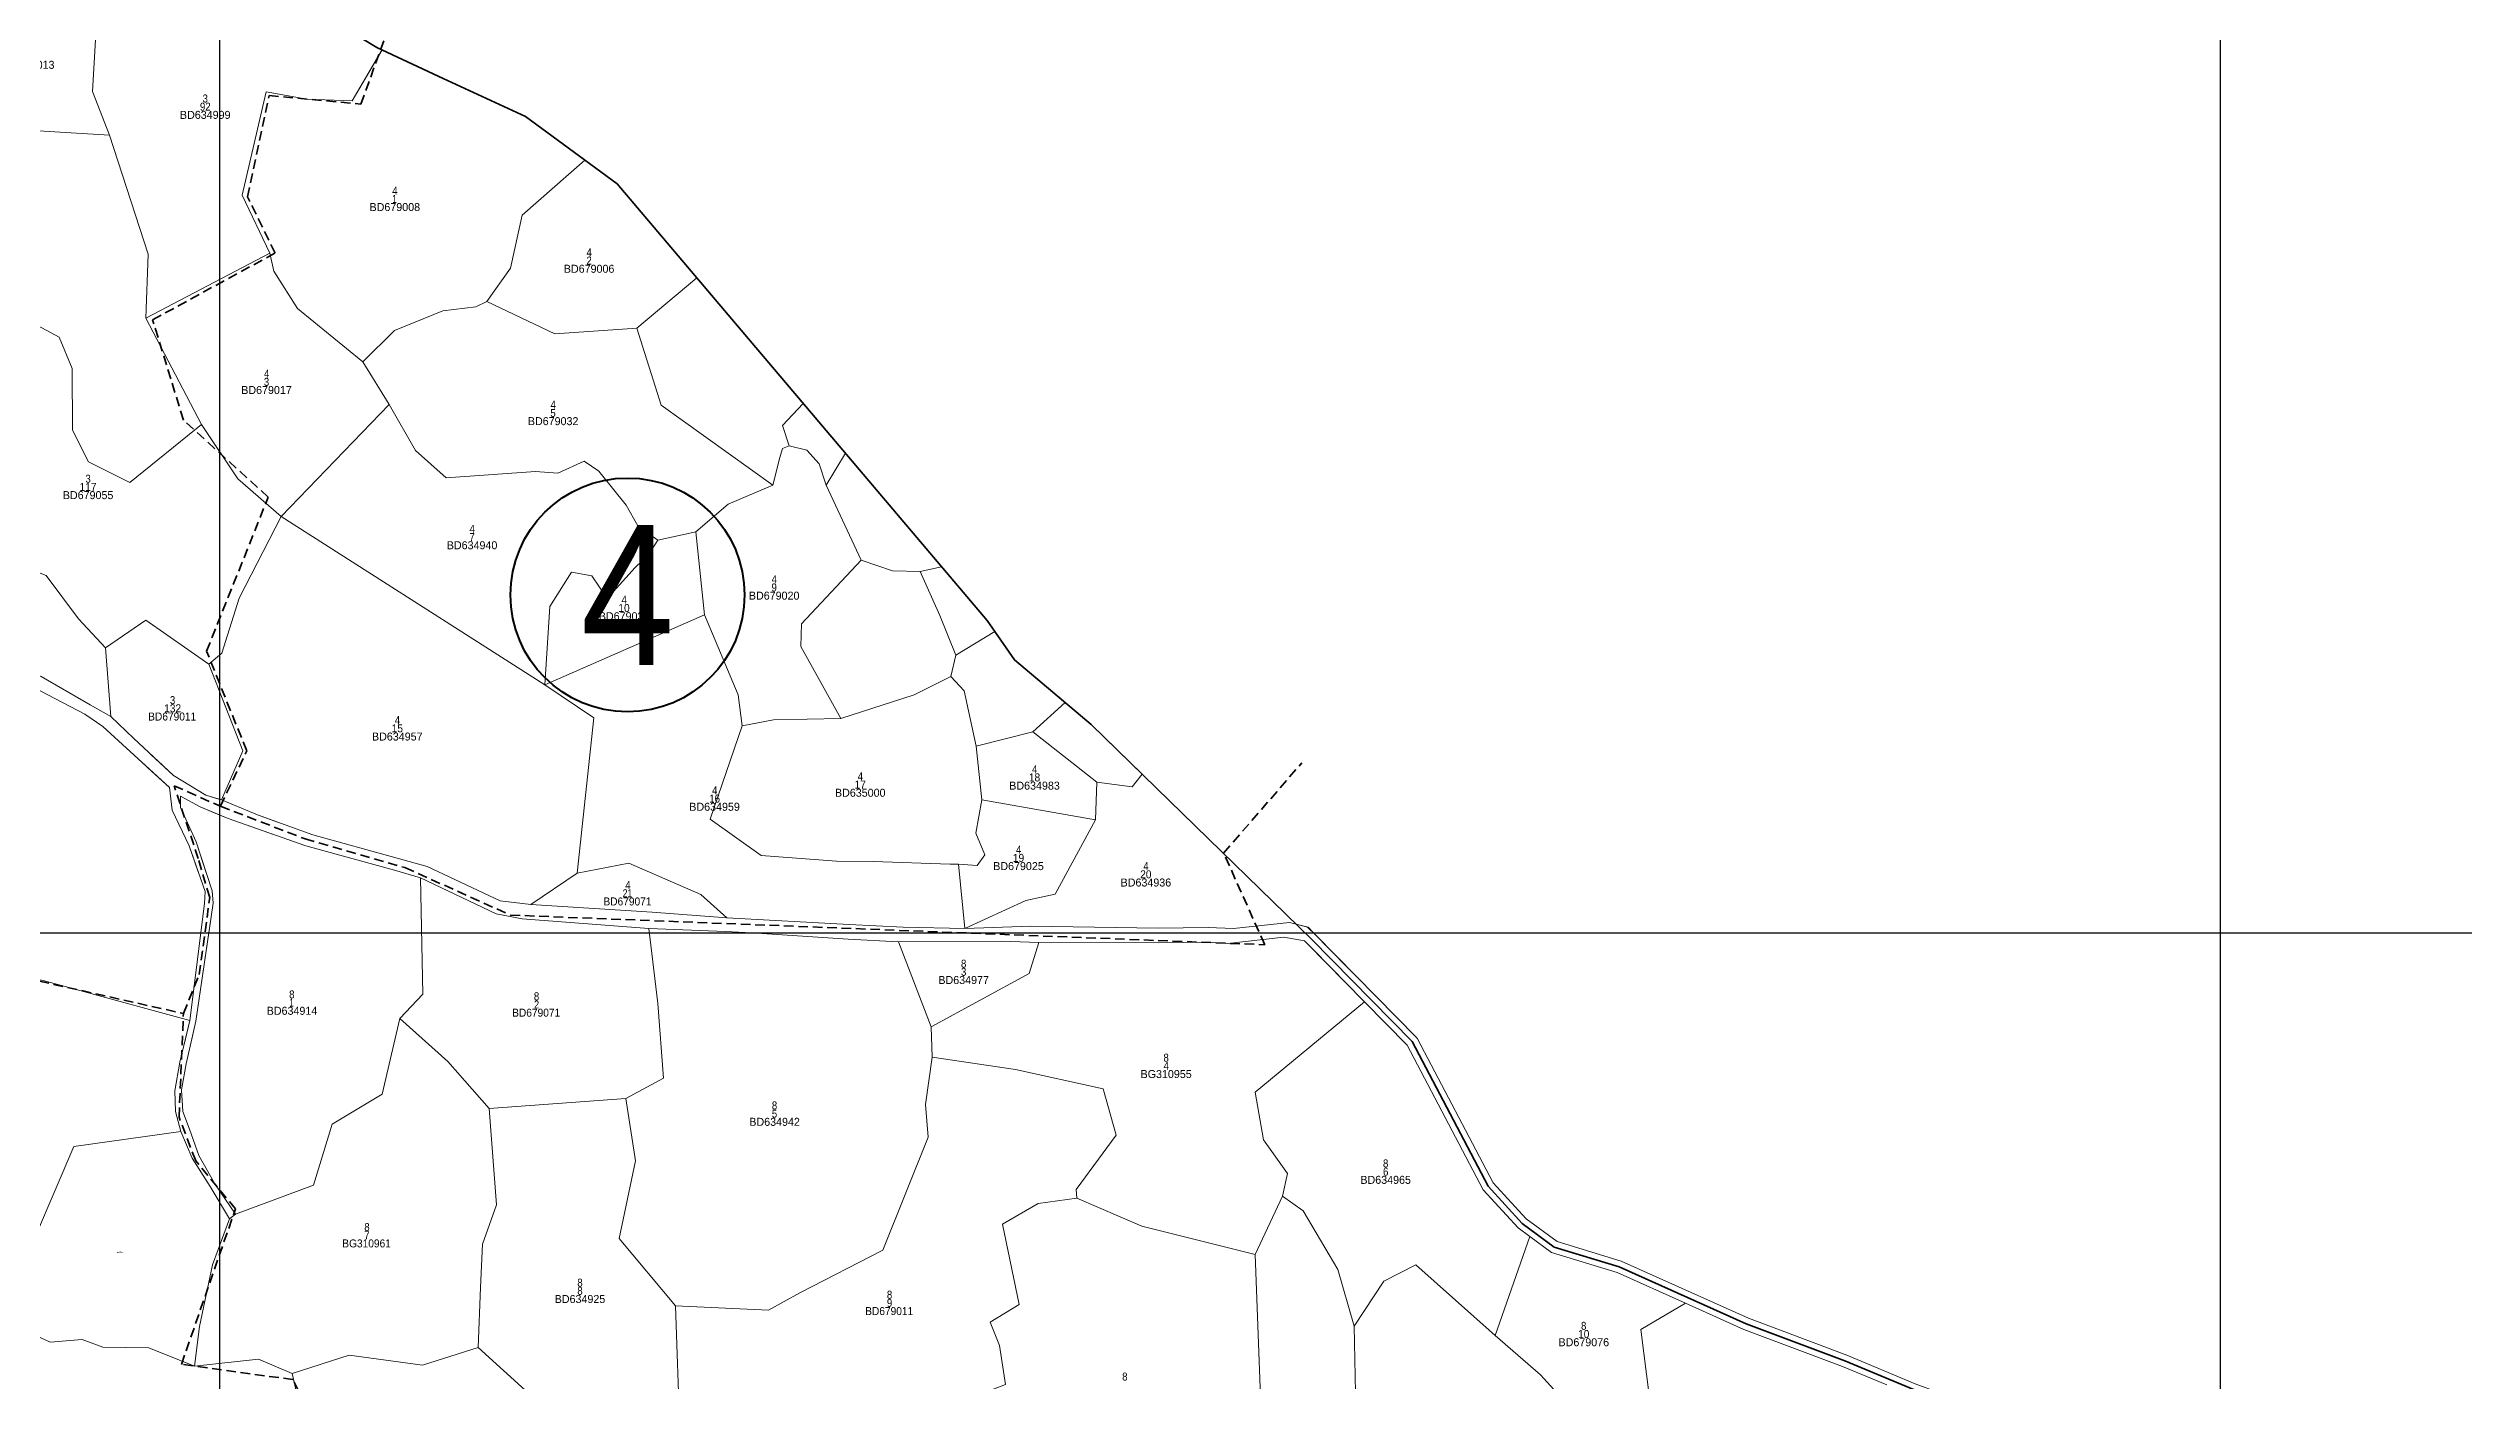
# Model space of a CAD drawing. Header units: metres. Extents: x 547915 to 556085, y 1814738 to 1822008.
# Drawn here: x 550914 to 552122, y 1819776 to 1820442 of the extents above; entities that cross this region are included whole.
import ezdxf
from ezdxf.enums import TextEntityAlignment as Align

# ---------------------------------------------------------------- set-up
doc = ezdxf.new("R2010")
doc.units = ezdxf.units.M
doc.header["$LTSCALE"] = 1.6
doc.linetypes.add('MEDIUM_DASHED', pattern=[4.5, 3, -1.5])
for name, color, linetype, lineweight in [('10', 7, 'Continuous', 13), ('23', 7, 'Continuous', 13), ('34', 7, 'MEDIUM_DASHED', 35), ('46', 7, 'Continuous', 35), ('54', 7, 'Continuous', 25)]:
    doc.layers.add(name, color=color, linetype=linetype, lineweight=lineweight)
doc.layers.add('20', color=7, linetype='Continuous')

msp = doc.modelspace()

# ---------------------------------------------------------------- linework, layer by layer
at = {"layer": '10'}
for p, q in [((551198.66, 1820374.64), (551182.53, 1820386.51)), ((551238.44, 1820327.65), (551198.66, 1820374.64)), ((551208.46, 1820302.46), (551238.44, 1820327.65)), ((550990.87, 1820254.38), (550962.98, 1820307.51)), ((551312.72, 1820239.92), (551303.15, 1820223.97)), ((551360.81, 1820183.12), (551312.72, 1820239.92)), ((551303.15, 1820223.97), (551320.62, 1820186.41)), ((551030.76, 1820208.27), (551162.48, 1820124.04)), ((551218.93, 1820196.48), (551237.89, 1820200.64)), ((551242.27, 1820159.05), (551237.89, 1820200.64)), ((551360.81, 1820183.12), (551350.14, 1820180.79)), ((550942.95, 1820142.67), (550945.51, 1820108.33)), ((551367.92, 1820138.89), (551387.4, 1820150.74)), ((551422.51, 1820115.36), (551406.39, 1820100.67)), ((551406.39, 1820100.67), (551378.08, 1820093.48)), ((551380.98, 1820066.52), (551378.08, 1820093.48)), ((551406.39, 1820100.67), (551438.41, 1820075.49)), ((551372.48, 1820002.21), (551369.31, 1820034.46)), ((551155.47, 1820014.31), (551178.66, 1820029.91)), ((551202.91, 1819917.27), (551134.73, 1819912.26)), ((551654.75, 1819848.22), (551637.43, 1819798.71)), ((551227.85, 1819813.53), (551230.82, 1819725.22))]:
    msp.add_line(p, q, dxfattribs=at)
for points in [[(550944.89, 1820398.99), (550936.43, 1820420.91), (550939.1, 1820467.01), (550944.97, 1820479.17)], [(551081.05, 1820441.45), (551049.43, 1820460.47), (551019.51, 1820476.63), (550997.44, 1820483.4), (550982.38, 1820481.82), (550962.79, 1820479.19), (550944.97, 1820479.17)], [(550962.98, 1820307.51), (551025, 1820340), (551011.16, 1820368.95), (551023.14, 1820420.67), (551043.48, 1820417), (551066.2, 1820416.25), (551081.05, 1820441.45)], [(551081.2, 1820441.69), (551066.2, 1820416.25), (551043.48, 1820417), (551023.14, 1820420.67), (551011.16, 1820368.95), (551025, 1820340)], [(551182.53, 1820386.51), (551152.76, 1820408.42), (551111.6, 1820427.29), (551081.2, 1820441.69)], [(550861.07, 1820401.9), (550895.52, 1820402), (550944.89, 1820398.99)], [(550962.98, 1820307.51), (550964.22, 1820339.44), (550944.89, 1820398.99)], [(551133.47, 1820315.89), (551145.35, 1820332.49), (551151.16, 1820359.02), (551182.53, 1820386.51)], [(550990.87, 1820254.38), (550954.98, 1820225.38), (550934.39, 1820235.6), (550926.47, 1820251.42), (550926.2, 1820282.37), (550919.74, 1820298), (550891.53, 1820313.2), (550859.32, 1820332.45)], [(551030.76, 1820208.27), (551009.1, 1820227.19), (550990.87, 1820254.38), (550962.98, 1820307.51), (551025, 1820340)], [(551025, 1820340), (551027, 1820331), (551038.79, 1820312.27), (551071.47, 1820285.6)], [(551071.47, 1820285.6), (551087.33, 1820301.25), (551111.57, 1820311.19), (551127.97, 1820313.14), (551133.47, 1820315.89)], [(551208.46, 1820302.46), (551167.49, 1820299.61), (551133.47, 1820315.89)], [(551208.46, 1820302.46), (551220.7, 1820264.04), (551276.44, 1820223.99)], [(551071.47, 1820285.6), (551084.72, 1820264.37), (551030.76, 1820208.27)], [(551084.72, 1820264.37), (551097.9, 1820241.25), (551113.16, 1820227.61), (551157.86, 1820230.85), (551169.03, 1820229.93), (551182.09, 1820235.99), (551189.47, 1820231.01), (551203.21, 1820214.05), (551209.01, 1820203.65), (551218.93, 1820196.48)], [(551284.57, 1820243.68), (551281.26, 1820253.83), (551291.63, 1820264.83)], [(550990.87, 1820254.38), (551009.1, 1820227.19), (551030.76, 1820208.27), (551009.78, 1820167.44), (551001.12, 1820139.9), (550994.54, 1820134.38)], [(551276.44, 1820223.99), (551280.02, 1820237.86), (551281.31, 1820242.31), (551284.57, 1820243.68)], [(551303.15, 1820223.97), (551299.56, 1820234.67), (551293.46, 1820241.54), (551284.57, 1820243.68)], [(551237.89, 1820200.64), (551254.14, 1820214.48), (551276.44, 1820223.99)], [(551030.76, 1820208.27), (551009.78, 1820167.44), (551001.12, 1820139.9), (550994.54, 1820134.38), (551011.6, 1820091.08), (551000.81, 1820066.57)], [(551162.48, 1820124.04), (551164.91, 1820163.37), (551175.73, 1820180.48), (551185.95, 1820178.67), (551193.65, 1820167.37), (551207.71, 1820182.76), (551214.13, 1820188.98), (551218.93, 1820196.48)], [(550895.19, 1820185.81), (550913.18, 1820178.79), (550929.46, 1820157.16), (550942.95, 1820142.67)], [(551310.35, 1820107.21), (551290.47, 1820143.34), (551290.71, 1820154.7), (551320.62, 1820186.41)], [(551320.62, 1820186.41), (551336.29, 1820181.19), (551350.14, 1820180.79)], [(551350.14, 1820180.79), (551359.87, 1820158.77), (551367.92, 1820138.89), (551365.46, 1820128.22)], [(551387.4, 1820150.74), (551383.51, 1820156.31), (551360.81, 1820183.12)], [(550942.95, 1820142.67), (550963.1, 1820156.45), (550994.54, 1820134.38)], [(551261.19, 1820103.64), (551259.11, 1820119.13), (551242.27, 1820159.05), (551162.48, 1820124.04)], [(551422.51, 1820115.36), (551397.2, 1820136.69), (551387.4, 1820150.74)], [(551000.81, 1820066.57), (551011.6, 1820091.08), (550994.54, 1820134.38)], [(551365.46, 1820128.22), (551347.11, 1820119.15), (551310.35, 1820107.21)], [(551378.08, 1820093.48), (551372.14, 1820121.1), (551365.46, 1820128.22)], [(551178.66, 1820029.91), (551186.96, 1820107.63), (551162.48, 1820124.04)], [(551461.1, 1820079.46), (551435.58, 1820104.34), (551422.51, 1820115.36)], [(551369.31, 1820034.46), (551365.05, 1820034.47), (551326.57, 1820035.8), (551308.32, 1820035.92), (551270.55, 1820038.82), (551245.17, 1820056.86), (551261.19, 1820103.64)], [(551261.19, 1820103.64), (551276.74, 1820106.56), (551310.35, 1820107.21)], [(551438.41, 1820075.49), (551456.05, 1820073.16), (551461.1, 1820079.46)], [(551372.48, 1820002.21), (551402.95, 1820016.24), (551417.55, 1820019.43), (551437.73, 1820056.61), (551438.41, 1820075.49)], [(551369.31, 1820034.46), (551378.64, 1820033.69), (551382.34, 1820039.09), (551377.84, 1820050.01), (551380.98, 1820066.52), (551437.73, 1820056.61)], [(551178.66, 1820029.91), (551204.49, 1820034.96), (551240.43, 1820019.21), (551253.49, 1820007.6)], [(551100.37, 1820027.54), (551101.44, 1819969.46), (551089.97, 1819957.32)], [(550797.42, 1820004.77), (550828.3, 1819992.45), (550849.64, 1819987.68), (550911.67, 1819976.22), (550984.98, 1819956.18)], [(551214.49, 1820002.28), (551218.93, 1819964.68), (551221.84, 1819927.38), (551202.91, 1819917.27)], [(551227.85, 1819813.53), (551274.27, 1819811.43), (551289.93, 1819819.96), (551331.48, 1819841.32), (551354.11, 1819897.92), (551352.67, 1819914.25), (551356.09, 1819937.92), (551355.62, 1819953.12), (551339.17, 1819995.64)], [(551355.62, 1819953.12), (551404.48, 1819979.74), (551409.32, 1819995.31)], [(550828.3, 1819992.45), (550849.64, 1819987.68), (550911.67, 1819976.22), (550984.98, 1819956.18)], [(551531.19, 1819868.44), (551533.76, 1819879.79), (551521.72, 1819896.53), (551517.59, 1819920.33), (551572.13, 1819965.65)], [(551089.97, 1819957.32), (551081.2, 1819919.39), (551056.2, 1819904.39), (551046.88, 1819873.83), (551007.87, 1819859.39)], [(551089.97, 1819957.32), (551114.07, 1819935.74), (551134.73, 1819912.26)], [(551428.32, 1819867.44), (551427.97, 1819871.73), (551448.12, 1819898.84), (551441.54, 1819922.05), (551397.67, 1819931.67), (551356.09, 1819937.92)], [(551134.73, 1819912.26), (551138.25, 1819864.02), (551131.39, 1819844.39), (551130.36, 1819822.78), (551129.15, 1819792.67)], [(551202.91, 1819917.27), (551207.79, 1819886.06), (551199.62, 1819847.2), (551227.85, 1819813.53)], [(550870.77, 1819815.91), (550898.5, 1819826.62), (550927.04, 1819893.22), (550980.62, 1819900.7)], [(551428.32, 1819867.44), (551409.06, 1819864.64), (551391.3, 1819854.38), (551399.49, 1819814.19), (551385.07, 1819805.37), (551389.69, 1819793.71), (551392.71, 1819774.23), (551373.59, 1819766.78), (551367.92, 1819760.17), (551370.39, 1819745.24)], [(551428.32, 1819867.44), (551460.89, 1819853.38), (551517.59, 1819839.17), (551531.19, 1819868.44)], [(551531.19, 1819868.44), (551541.47, 1819861.01), (551558.76, 1819831.76), (551567.02, 1819803.41)], [(550987.37, 1819783.4), (550989.9, 1819803.23), (550996.43, 1819834.05), (551004.8, 1819856.98)], [(551036.16, 1819779.63), (551019.45, 1819786.92), (550987.37, 1819783.4), (550989.9, 1819803.23), (550996.43, 1819834.05), (551004.8, 1819856.98)], [(551517.59, 1819839.17), (551521.62, 1819728.25), (551497.83, 1819681.57)], [(551637.43, 1819798.71), (551597.83, 1819834.08), (551581.8, 1819825.88), (551567.02, 1819803.41)], [(550987.37, 1819783.4), (550964.56, 1819792.6), (550941.48, 1819792.91), (550931.2, 1819796.63), (550915.21, 1819795.3), (550870.77, 1819815.91)], [(551732.58, 1819814.84), (551710.27, 1819801.68), (551714.55, 1819767.47), (551702.17, 1819746)], [(551589.12, 1819686.97), (551578.65, 1819719.6), (551567.61, 1819769.98), (551567.02, 1819803.41)], [(551129.15, 1819792.67), (551101.42, 1819783.89), (551064.64, 1819788.87), (551036.16, 1819779.63)], [(551129.15, 1819792.67), (551154.44, 1819769.74), (551192.55, 1819742.27), (551179.32, 1819714.07)], [(551637.43, 1819798.71), (551660.14, 1819779.08), (551677, 1819760.5), (551702.17, 1819746)], [(550987.37, 1819783.4), (551019.45, 1819786.92), (551036.16, 1819779.63), (551040.1, 1819762.87), (551070.76, 1819707.81), (551102.59, 1819689.3), (551076.46, 1819670.75), (551057.55, 1819665.27), (551058.65, 1819649.48), (551075.12, 1819640.7), (551079.86, 1819631.38), (551077.02, 1819619.42), (551059.22, 1819610.99), (551051.61, 1819608.56), (551012.5, 1819589.55), (550998.91, 1819593.4), (550964.49, 1819585.33), (550954.15, 1819590.58)], [(551036.16, 1819779.63), (551040.1, 1819762.87), (551070.76, 1819707.81), (551102.59, 1819689.3)]]:
    msp.add_lwpolyline(points, dxfattribs=at)
at = {"layer": '23'}
for p, q in [((551000.81, 1820066.57), (551018.92, 1820059.02)), ((551015.48, 1820053.2), (551026.81, 1820049.21)), ((550990.5, 1820000), (550984.98, 1819956.18)), ((550987.98, 1819955.96), (550994.47, 1820000)), ((550984.98, 1819956.18), (550982.16, 1819944.26)), ((550985.33, 1819943.99), (550987.98, 1819955.96)), ((551004.8, 1819856.98), (551007.87, 1819859.39))]:
    msp.add_line(p, q, dxfattribs=at)
for points in [[(550837.99, 1820173.84), (550854.66, 1820160.72), (550866.51, 1820152.85), (550910.74, 1820128.29), (550935.29, 1820114.09), (550945.51, 1820108.33)], [(550863.04, 1820147.18), (550906.78, 1820123.02), (550932.55, 1820109.47), (550941.53, 1820103.24), (550974.81, 1820072.73), (550976.23, 1820061.45), (550984.7, 1820043.59), (550992.74, 1820020.72), (550992.36, 1820014.76), (550990.5, 1820000), (550984.98, 1819956.18)], [(550945.51, 1820108.33), (550957, 1820097.27), (550976.84, 1820078.85), (550993.06, 1820068.87), (551000, 1820066.81), (551000.81, 1820066.57)], [(550960.82, 1820085.56), (550974.81, 1820072.73), (550976.23, 1820061.45), (550984.7, 1820043.59), (550992.74, 1820020.72), (550992.36, 1820014.76), (550984.98, 1819956.18)], [(550964.04, 1820082.6), (550974.81, 1820072.73), (550976.23, 1820061.45), (550984.7, 1820043.59), (550989.28, 1820030.56)], [(550965.54, 1820089.34), (550976.84, 1820078.85), (550993.06, 1820068.87), (551000.81, 1820066.57)], [(550969.02, 1820086.11), (550976.84, 1820078.85), (550993.06, 1820068.87), (551000, 1820066.81), (551000.81, 1820066.57)], [(550994.47, 1820000), (550996.66, 1820014.86), (550996.26, 1820021.05), (550988.24, 1820045.6), (550980.38, 1820062.7), (550980.36, 1820068.49), (550990.23, 1820063.08), (551000, 1820058.94)], [(550993.29, 1820030.15), (550988.24, 1820045.6), (550980.38, 1820062.7), (550980.36, 1820068.49), (550990.23, 1820063.08), (551000, 1820058.94)], [(551007.87, 1819859.39), (550997.53, 1819874.52), (550989.53, 1819888.74), (550984.96, 1819901.82), (550981.5, 1819910.78), (550980.94, 1819921.64), (550983.22, 1819934.5), (550987.98, 1819955.96), (550996.66, 1820014.86), (550996.26, 1820021.05), (550988.24, 1820045.6), (550980.38, 1820062.7), (550980.36, 1820068.49), (550990.23, 1820063.08), (551004.15, 1820057.18), (551043.03, 1820043.51), (551087.41, 1820031.42), (551100.37, 1820027.54)], [(551000.81, 1820066.57), (551018.92, 1820059.02), (551028.94, 1820055.42)], [(551534.68, 1820005.21), (551506.72, 1820002.27), (551494.02, 1820002.78), (551469.09, 1820002.46), (551405.42, 1820003.47), (551372.48, 1820002.21), (551341.51, 1820002.86), (551314.59, 1820004.28), (551253.49, 1820007.6), (551216.08, 1820010.35), (551155.47, 1820014.31), (551140.19, 1820016.16), (551103.69, 1820033.22), (551088.72, 1820037.36), (551046.45, 1820049.12), (551018.92, 1820059.02), (551000.81, 1820066.57)], [(551000, 1820058.94), (551004.15, 1820057.18), (551015.48, 1820053.2)], [(551000, 1820058.94), (551004.15, 1820057.18), (551015.48, 1820053.2)], [(551018.92, 1820059.02), (551046.45, 1820049.12), (551088.72, 1820037.36), (551103.69, 1820033.22), (551140.19, 1820016.16), (551155.47, 1820014.31)], [(551015.48, 1820053.2), (551043.03, 1820043.51), (551087.41, 1820031.42), (551100.37, 1820027.54), (551138.12, 1820009.56), (551151.19, 1820007.1), (551214.49, 1820002.28), (551252.81, 1820000.83), (551265.9, 1820000)], [(551214.49, 1820002.28), (551151.19, 1820007.1), (551138.12, 1820009.56), (551100.37, 1820027.54)], [(551155.47, 1820014.31), (551216.08, 1820010.35), (551253.49, 1820007.6)], [(551253.49, 1820007.6), (551314.59, 1820004.28), (551341.51, 1820002.86), (551372.48, 1820002.21)], [(551007.87, 1819859.39), (550997.53, 1819874.52), (550989.53, 1819888.74), (550984.96, 1819901.82), (550981.5, 1819910.78), (550980.94, 1819921.64), (550983.22, 1819934.5), (550987.98, 1819955.96), (550994.47, 1820000)], [(551265.9, 1820000), (551252.81, 1820000.83), (551214.49, 1820002.28)], [(551265.9, 1820000), (551314.17, 1819996.94), (551339.17, 1819995.64), (551390.71, 1819995.92), (551409.32, 1819995.31), (551469.21, 1819995.02), (551493.81, 1819995.43), (551503.93, 1819994.79), (551531.77, 1819997.94)], [(551339.17, 1819995.64), (551314.17, 1819996.94), (551265.9, 1820000)], [(551409.32, 1819995.31), (551390.71, 1819995.92), (551339.17, 1819995.64)], [(551372.48, 1820002.21), (551405.42, 1820003.47), (551469.09, 1820002.46), (551494.02, 1820002.78), (551506.72, 1820002.27), (551534.68, 1820005.21), (551537.95, 1820004.38)], [(551503.93, 1819994.79), (551493.81, 1819995.43), (551469.21, 1819995.02), (551409.32, 1819995.31)], [(551542.18, 1819996.05), (551531.77, 1819997.94), (551503.93, 1819994.79)], [(551531.77, 1819997.94), (551542.24, 1819996.04), (551559.29, 1819978.72)], [(551543.75, 1820002.91), (551537.95, 1820004.38), (551534.68, 1820005.21)], [(551537.95, 1820004.38), (551543.94, 1820002.86), (551546.75, 1820000), (551563.72, 1819982.75)], [(551572.13, 1819965.65), (551543.49, 1819994.77), (551542.18, 1819996.05)], [(551543.75, 1820002.91), (551547.73, 1819999.01), (551598.11, 1819947.79), (551598.63, 1819947.08), (551636.41, 1819875.11), (551652.97, 1819856.99), (551668.39, 1819845.63), (551700.49, 1819835.8), (551764.1, 1819807.29), (551813.29, 1819788.78), (551847.32, 1819774.57), (551871.08, 1819765.89), (551909.65, 1819745.43), (551948.99, 1819710.06), (551983.1, 1819692.93), (552017.32, 1819683.05)], [(551654.75, 1819848.22), (551648.93, 1819852.51), (551631.45, 1819871.63), (551593.51, 1819943.91), (551572.13, 1819965.65)], [(550984.98, 1819956.18), (550980.05, 1819935.38), (550977.6, 1819921.12), (550977.86, 1819910.69), (550980.62, 1819900.7)], [(551004.8, 1819856.98), (550995.25, 1819873.27), (550986.14, 1819887.41), (550980.62, 1819900.7), (550977.86, 1819910.69), (550977.6, 1819921.12), (550980.05, 1819935.38), (550984.98, 1819956.18)], [(550980.62, 1819900.7), (550986.14, 1819887.41), (550995.25, 1819873.27), (551004.8, 1819856.98), (551007.87, 1819859.39)], [(551732.58, 1819814.84), (551698.37, 1819830.18), (551665.65, 1819840.19), (551654.75, 1819848.22)], [(551833.22, 1819773.96), (551811.07, 1819783.2), (551761.82, 1819801.73), (551732.58, 1819814.84)]]:
    msp.add_lwpolyline(points, dxfattribs=at)
at = {"layer": '34'}
for points in [[(550790.49, 1820002.72), (550981.86, 1819959.74), (550989.79, 1819979.2), (550994.98, 1820017.8), (550989.24, 1820037.23), (550977.2, 1820073.64), (551000.33, 1820063.36), (551006.57, 1820076.49), (551013.48, 1820091.15), (550993.42, 1820140.91), (551024.24, 1820218), (550981.86, 1820256.55), (550966.46, 1820306.66), (551027.73, 1820340.08), (551013.91, 1820368.14), (551024.65, 1820418.88), (551070.46, 1820414.59), (551097.42, 1820487.82)], [(551000.33, 1820063.36), (551042.62, 1820047.07), (551092.58, 1820032.73), (551145.31, 1820008.95), (551522.28, 1819994.14), (551501.76, 1820039.97), (551540.88, 1820085.13)], [(551068.7, 1819713.23), (551036.6, 1819776.65), (550980.83, 1819784.26), (551007.87, 1819862.04), (550987.98, 1819886.02), (550979.66, 1819907.88), (550981.86, 1819959.74)]]:
    msp.add_lwpolyline(points, dxfattribs=at)
at = {"layer": '34', "linetype": 'Continuous', "lineweight": 40}
msp.add_circle((551203.83, 1820169.06), 58.489, dxfattribs=at)
at = {"layer": '46'}
for points in [[(551198.66, 1820374.64), (551169.15, 1820396.36), (551152.76, 1820408.42), (551111.6, 1820427.29), (551078.57, 1820442.94), (551049.43, 1820460.47), (551019.51, 1820476.63), (550997.44, 1820483.4), (550982.38, 1820481.82), (550962.79, 1820479.19), (550944.97, 1820479.17), (550934.47, 1820483.64), (550923.18, 1820492.1), (550913.92, 1820498.92)], [(551595.97, 1819945.69), (551545.61, 1819996.89), (551487.73, 1820053.5), (551435.58, 1820104.34), (551397.2, 1820136.69), (551383.51, 1820156.31), (551198.66, 1820374.64)], [(552162.82, 1819675.18), (552109.31, 1819677.88), (552055.09, 1819676.59), (552016.76, 1819680.09), (551982, 1819690.12), (551947.28, 1819707.56), (551907.92, 1819742.95), (551869.86, 1819763.14), (551846.23, 1819771.78), (551812.18, 1819785.99), (551762.96, 1819804.51), (551699.43, 1819832.99), (551667.02, 1819842.91), (551650.95, 1819854.75), (551633.93, 1819873.37), (551595.97, 1819945.69)]]:
    msp.add_lwpolyline(points, dxfattribs=at)
at = {"layer": '54'}
for p, q in [((551000, 1815000), (551000, 1821000)), ((552000, 1815000), (552000, 1821000)), ((548000, 1820000), (556000, 1820000))]:
    msp.add_line(p, q, dxfattribs=at)

# ---------------------------------------------------------------- texts
at = {"layer": '20'}
for s, height, p in [('BD679013', 4, (550904.77, 1820432.2)), ('BD634999', 4, (550992.74, 1820407.16)), ('BD679008', 4, (551087.49, 1820361.06)), ('BD679006', 4, (551184.605, 1820330.19)), ('BD679017', 4, (551023.375, 1820269.55)), ('BD679032', 4, (551166.625, 1820253.98)), ('BD679055', 4, (550934.195, 1820216.99)), ('BD634940', 4, (551126.11, 1820191.92)), ('BD679020', 4, (551277.1, 1820166.72)), ('BD679036', 4, (551202.095, 1820156.43)), ('BD634957', 4, (551088.725, 1820096.25)), ('BD635000', 4, (551320.13, 1820068.14)), ('BD634983', 4, (551407.24, 1820071.7)), ('BD634959', 4, (551247.32, 1820061.13)), ('BD679025', 4, (551399.22, 1820031.46)), ('BD634936', 4, (551462.9, 1820023.25)), ('BD634977', 4, (551371.815, 1819974.48)), ('BD634914', 4, (551036.105, 1819959.09)), ('BD634914', 4, (551036.105, 1819959.09)), ('BG310955', 4, (551473.015, 1819927.46)), ('BD634942', 4, (551277.325, 1819903.56)), ('BD634965', 4, (551582.74, 1819874.55)), ('BD634937', 0.5, (550950.165, 1819839.92)), ('BD634937', 0.5, (550950.165, 1819839.92)), ('BD634925', 4, (551180.05, 1819814.94)), ('BD679076', 4, (551681.775, 1819793.33))]:
    msp.add_text(s, height=height, dxfattribs=at).set_placement(p, align=Align.CENTER)
for s, height, width, p in [('3', 4, 0.9, (550992.74, 1820415.36)), ('92', 4, 0.9, (550992.77, 1820411.26)), ('4', 4, 0.9, (551087.565, 1820369.26)), ('1', 4, 0.65, (551087.315, 1820365.16)), ('4', 4, 0.9, (551184.635, 1820338.39)), ('2', 4, 0.9, (551184.595, 1820334.29)), ('3', 4, 0.9, (551023.38, 1820273.65)), ('4', 4, 0.9, (551023.455, 1820277.75)), ('4', 4, 0.9, (551166.655, 1820262.18)), ('5', 4, 0.9, (551166.58, 1820258.08)), ('117', 4, 0.95, (550934.185, 1820221.09)), ('3', 4, 0.9, (550934.205, 1820225.19)), ('4', 4, 0.9, (551126.185, 1820200.12)), ('7', 4, 0.9, (551126.105, 1820196.02)), ('4', 4, 0.9, (551277.175, 1820174.92)), ('10', 4, 0.95, (551202.06, 1820160.53)), ('4', 4, 0.9, (551202.135, 1820164.63)), ('9', 4, 0.9, (551277.1, 1820170.82)), ('3', 4, 0.9, (550976.42, 1820114.47)), ('BD679011', 4, 0.95, (550976.245, 1820106.27)), ('132', 4, 0.95, (550976.455, 1820110.37)), ('15', 4, 0.95, (551088.74, 1820100.35)), ('4', 4, 0.9, (551088.815, 1820104.45)), ('4', 4, 0.9, (551320.215, 1820076.34)), ('18', 4, 0.95, (551407.24, 1820075.8)), ('4', 4, 0.9, (551407.315, 1820079.9)), ('16', 4, 0.9, (551247.35, 1820065.23)), ('4', 4, 0.9, (551247.395, 1820069.33)), ('17', 4, 0.95, (551320.115, 1820072.24)), ('4', 4, 0.9, (551399.295, 1820039.66)), ('19', 4, 0.95, (551399.225, 1820035.56)), ('20', 4, 0.95, (551462.865, 1820027.35)), ('4', 4, 0.9, (551462.945, 1820031.45)), ('21', 4, 0.8, (551203.77, 1820017.88)), ('4', 4, 0.9, (551204.025, 1820021.98)), ('BD679071', 4, 0.95, (551203.78, 1820013.78)), ('3', 4, 0.9, (551371.82, 1819978.58)), ('8', 4, 0.9, (551371.82, 1819982.68)), ('8', 4, 0.9, (551036.03, 1819967.29)), ('8', 4, 0.9, (551036.03, 1819967.29)), ('8', 4, 0.9, (551158.33, 1819966.35)), ('1', 4, 0.65, (551035.86, 1819963.19)), ('1', 4, 0.65, (551035.86, 1819963.19)), ('BD679071', 4, 0.95, (551158.155, 1819958.15)), ('2', 4, 0.85, (551158.36, 1819962.25)), ('4', 4, 0.9, (551473.085, 1819931.56)), ('8', 4, 0.9, (551473.01, 1819935.66)), ('5', 4, 0.9, (551277.29, 1819907.66)), ('8', 4, 0.9, (551277.29, 1819911.76)), ('8', 4, 0.9, (551582.74, 1819882.75)), ('6', 4, 0.9, (551582.775, 1819878.65)), ('8', 4, 0.9, (551073.575, 1819850.95)), ('8', 4, 0.9, (551073.575, 1819850.95)), ('7', 4, 0.9, (551073.55, 1819846.85)), ('7', 4, 0.9, (551073.55, 1819846.85)), ('12', 0.5, 0.95, (550950.18, 1819840.52)), ('12', 0.5, 0.95, (550950.18, 1819840.52)), ('7', 0.5, 0.95, (550950.175, 1819841.12)), ('7', 0.5, 0.95, (550950.175, 1819841.12)), ('BG310961', 4, 0.95, (551073.39, 1819842.75)), ('BG310961', 4, 0.95, (551073.39, 1819842.75)), ('8', 4, 0.9, (551180.05, 1819823.14)), ('8', 4, 0.9, (551180.05, 1819819.04)), ('8', 4, 0.9, (551334.78, 1819817.12)), ('9', 4, 0.9, (551334.78, 1819813.02)), ('BD679011', 4, 0.95, (551334.605, 1819808.92)), ('10', 4, 0.95, (551681.74, 1819797.43)), ('8', 4, 0.9, (551681.73, 1819801.53)), ('8', 4, 0.9, (551452.38, 1819776.16))]:
    msp.add_text(s, height=height, dxfattribs=dict(at, width=width)).set_placement(p, align=Align.CENTER)
at = {"layer": '34', "width": 0.9}
msp.add_text('4', height=70, dxfattribs=at).set_placement((551203.83, 1820134.06), align=Align.CENTER)

doc.saveas('drawing.dxf')
